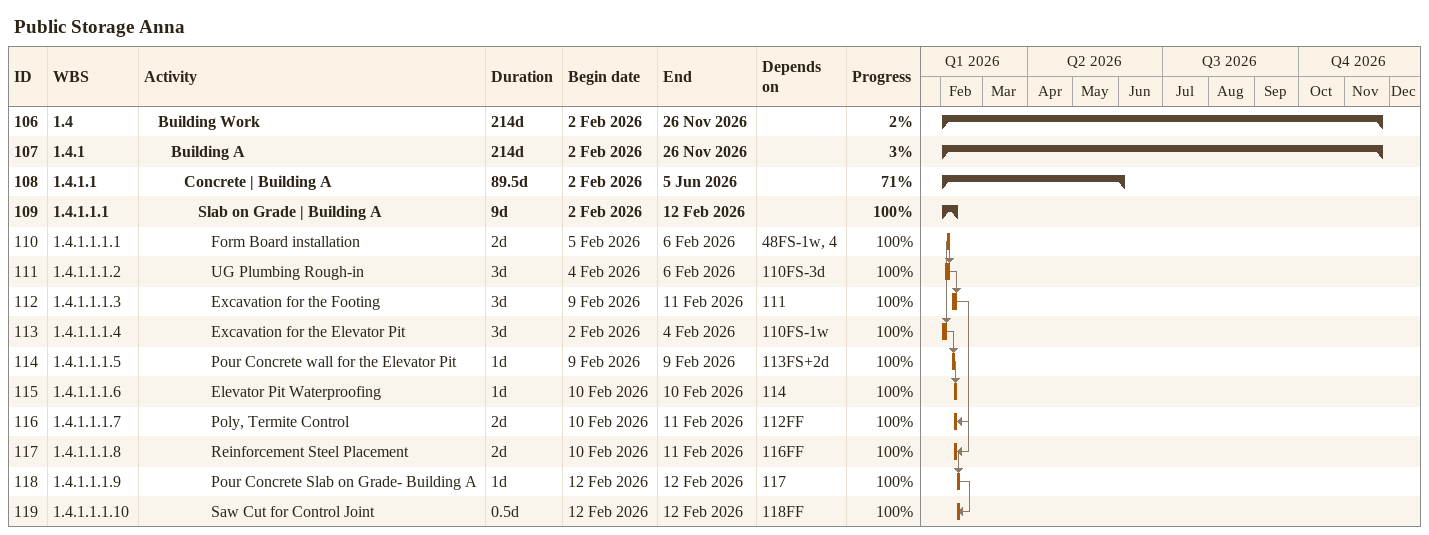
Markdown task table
Public Storage Anna

| ID | WBS | Task | Duration | Start | Finish | Predecessors | % complete |
|---|---|---|---|---|---|---|---|
| 106 | 1.4 | **Building Work** | 214d | 2026-02-02 | 2026-11-26 |  | 2 |
| 107 | 1.4.1 | **Building A** | 214d | 2026-02-02 | 2026-11-26 |  | 3 |
| 108 | 1.4.1.1 | **Concrete \| Building A** | 89.5d | 2026-02-02 | 2026-06-05 |  | 71 |
| 109 | 1.4.1.1.1 | **Slab on Grade \| Building A** | 9d | 2026-02-02 | 2026-02-12 |  | 100 |
| 110 | 1.4.1.1.1.1 | Form Board installation | 2d | 2026-02-05 | 2026-02-06 | 48FS-1w, 4 | 100 |
| 111 | 1.4.1.1.1.2 | UG Plumbing Rough-in | 3d | 2026-02-04 | 2026-02-06 | 110FS-3d | 100 |
| 112 | 1.4.1.1.1.3 | Excavation for the Footing | 3d | 2026-02-09 | 2026-02-11 | 111 | 100 |
| 113 | 1.4.1.1.1.4 | Excavation for the Elevator Pit | 3d | 2026-02-02 | 2026-02-04 | 110FS-1w | 100 |
| 114 | 1.4.1.1.1.5 | Pour Concrete wall for the Elevator Pit | 1d | 2026-02-09 | 2026-02-09 | 113FS+2d | 100 |
| 115 | 1.4.1.1.1.6 | Elevator Pit Waterproofing | 1d | 2026-02-10 | 2026-02-10 | 114 | 100 |
| 116 | 1.4.1.1.1.7 | Poly, Termite Control | 2d | 2026-02-10 | 2026-02-11 | 112FF | 100 |
| 117 | 1.4.1.1.1.8 | Reinforcement Steel Placement | 2d | 2026-02-10 | 2026-02-11 | 116FF | 100 |
| 118 | 1.4.1.1.1.9 | Pour Concrete Slab on Grade- Building A | 1d | 2026-02-12 | 2026-02-12 | 117 | 100 |
| 119 | 1.4.1.1.1.10 | Saw Cut for Control Joint | 0.5d | 2026-02-12 | 2026-02-12 | 118FF | 100 |
